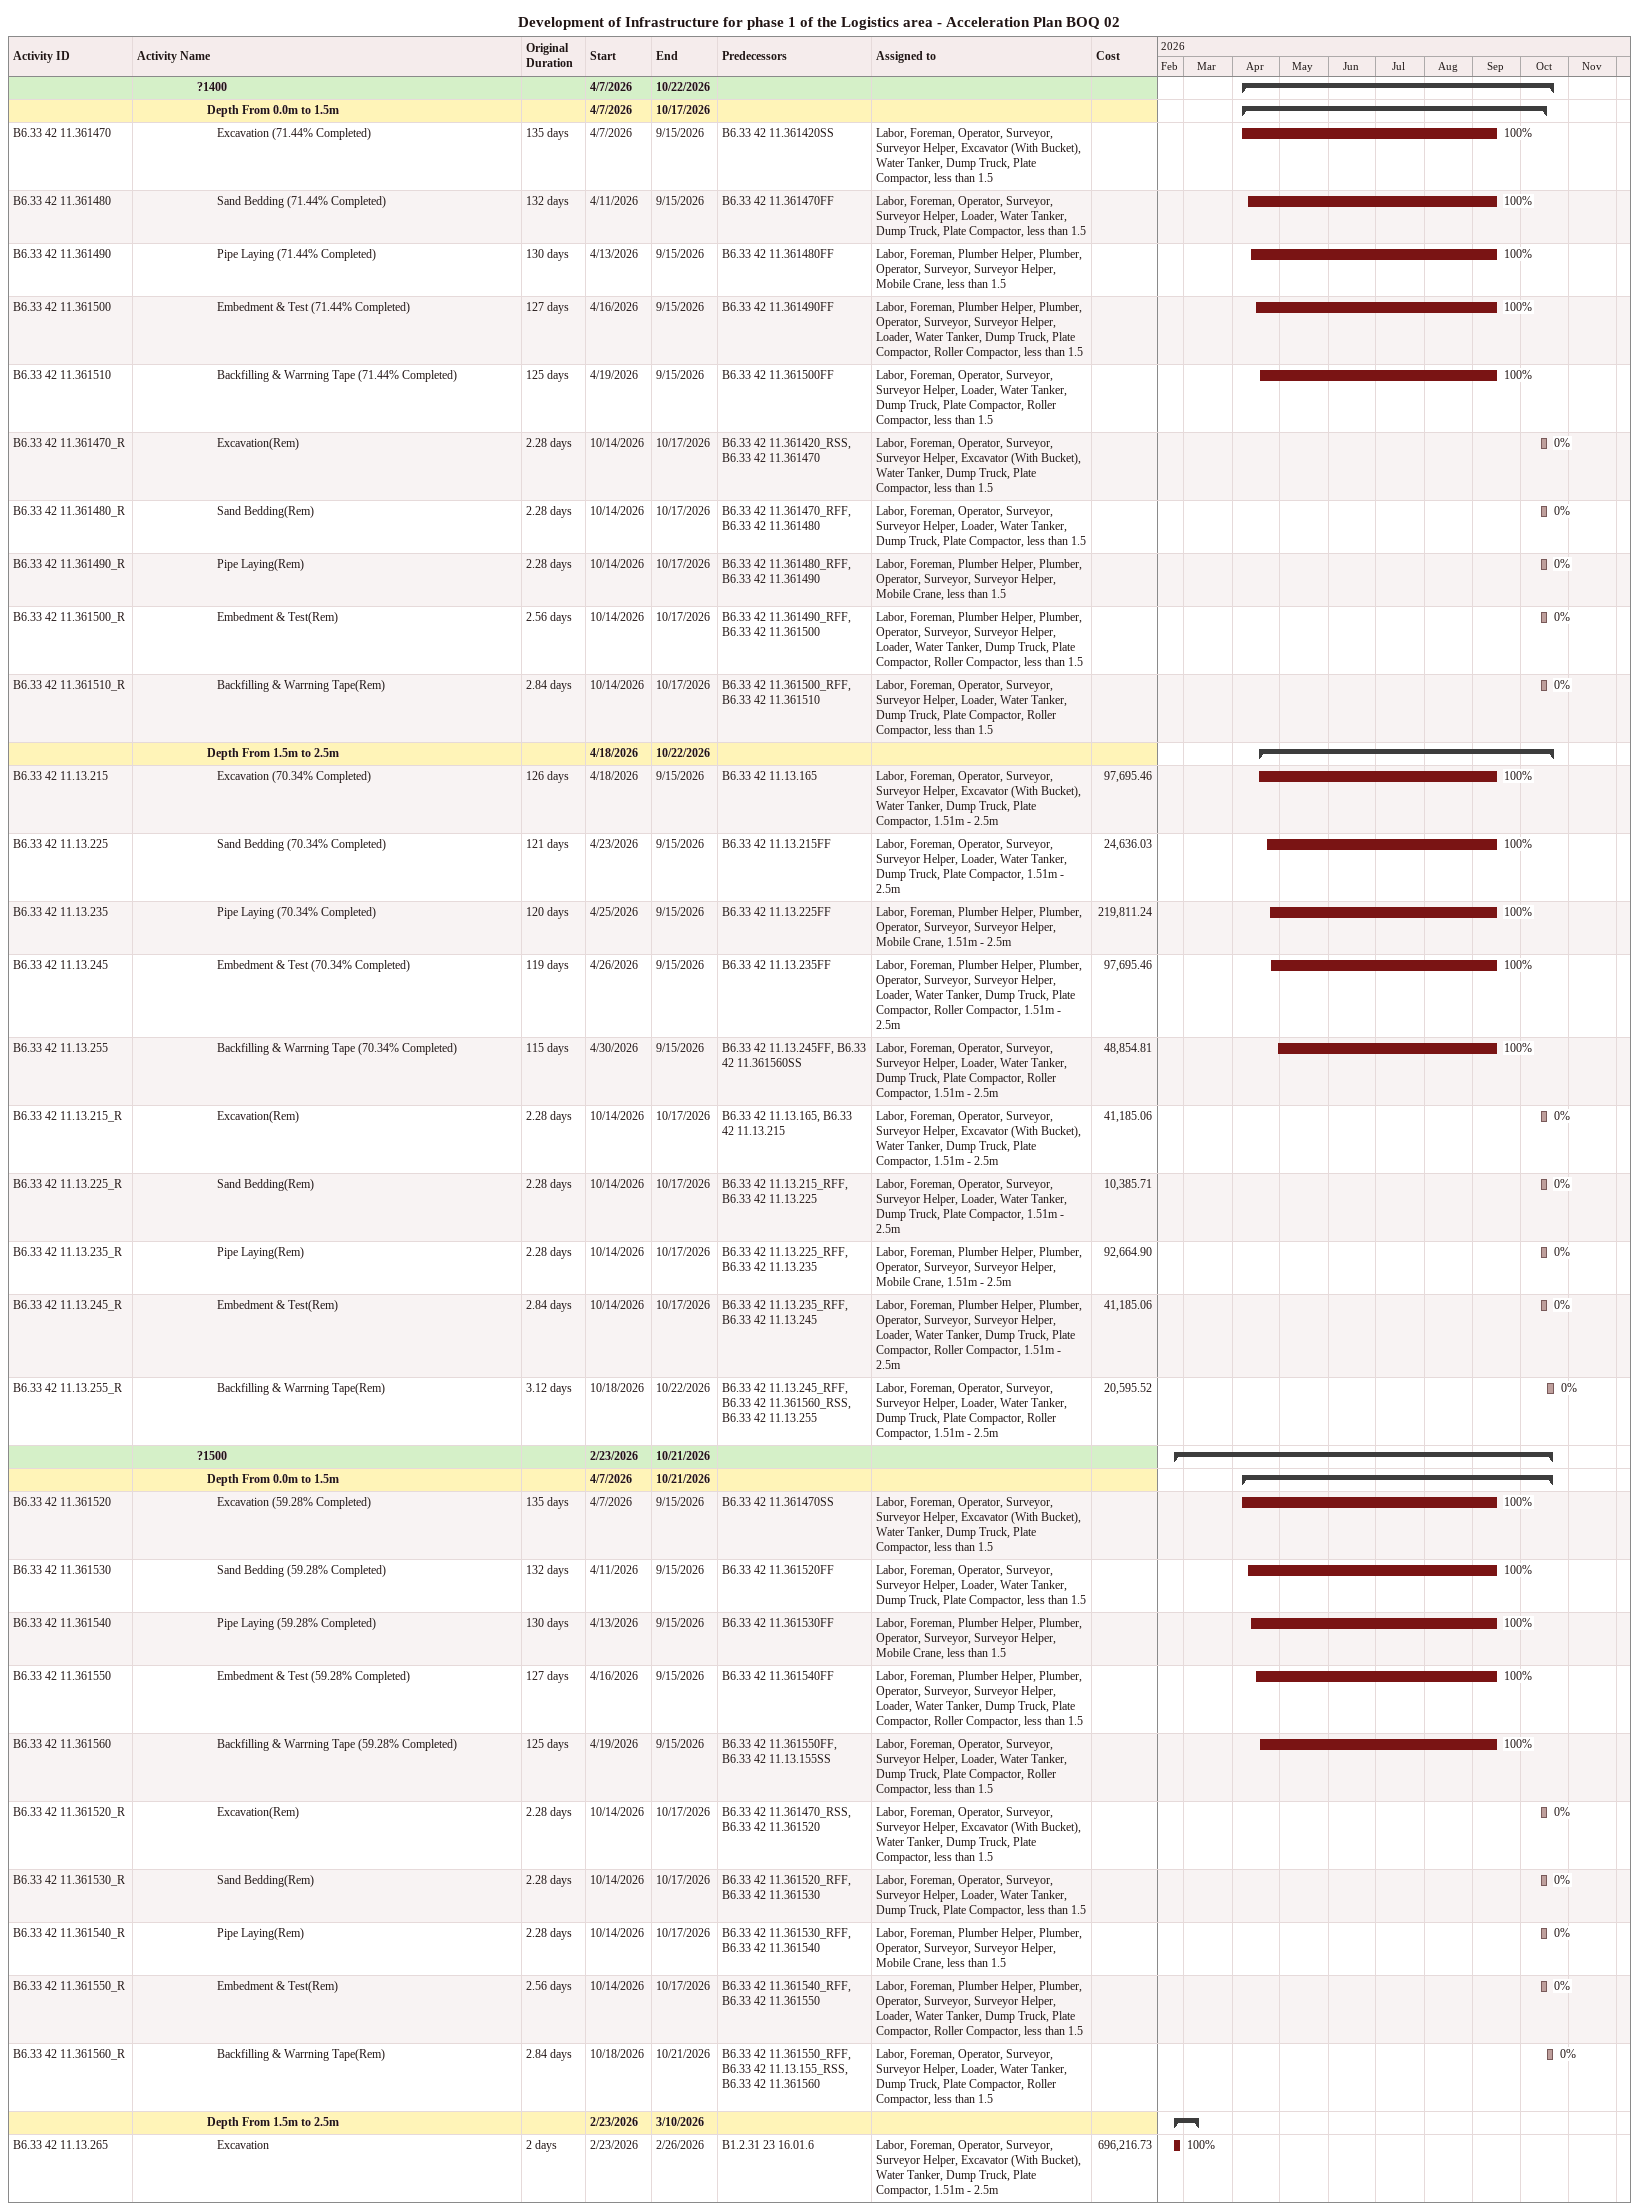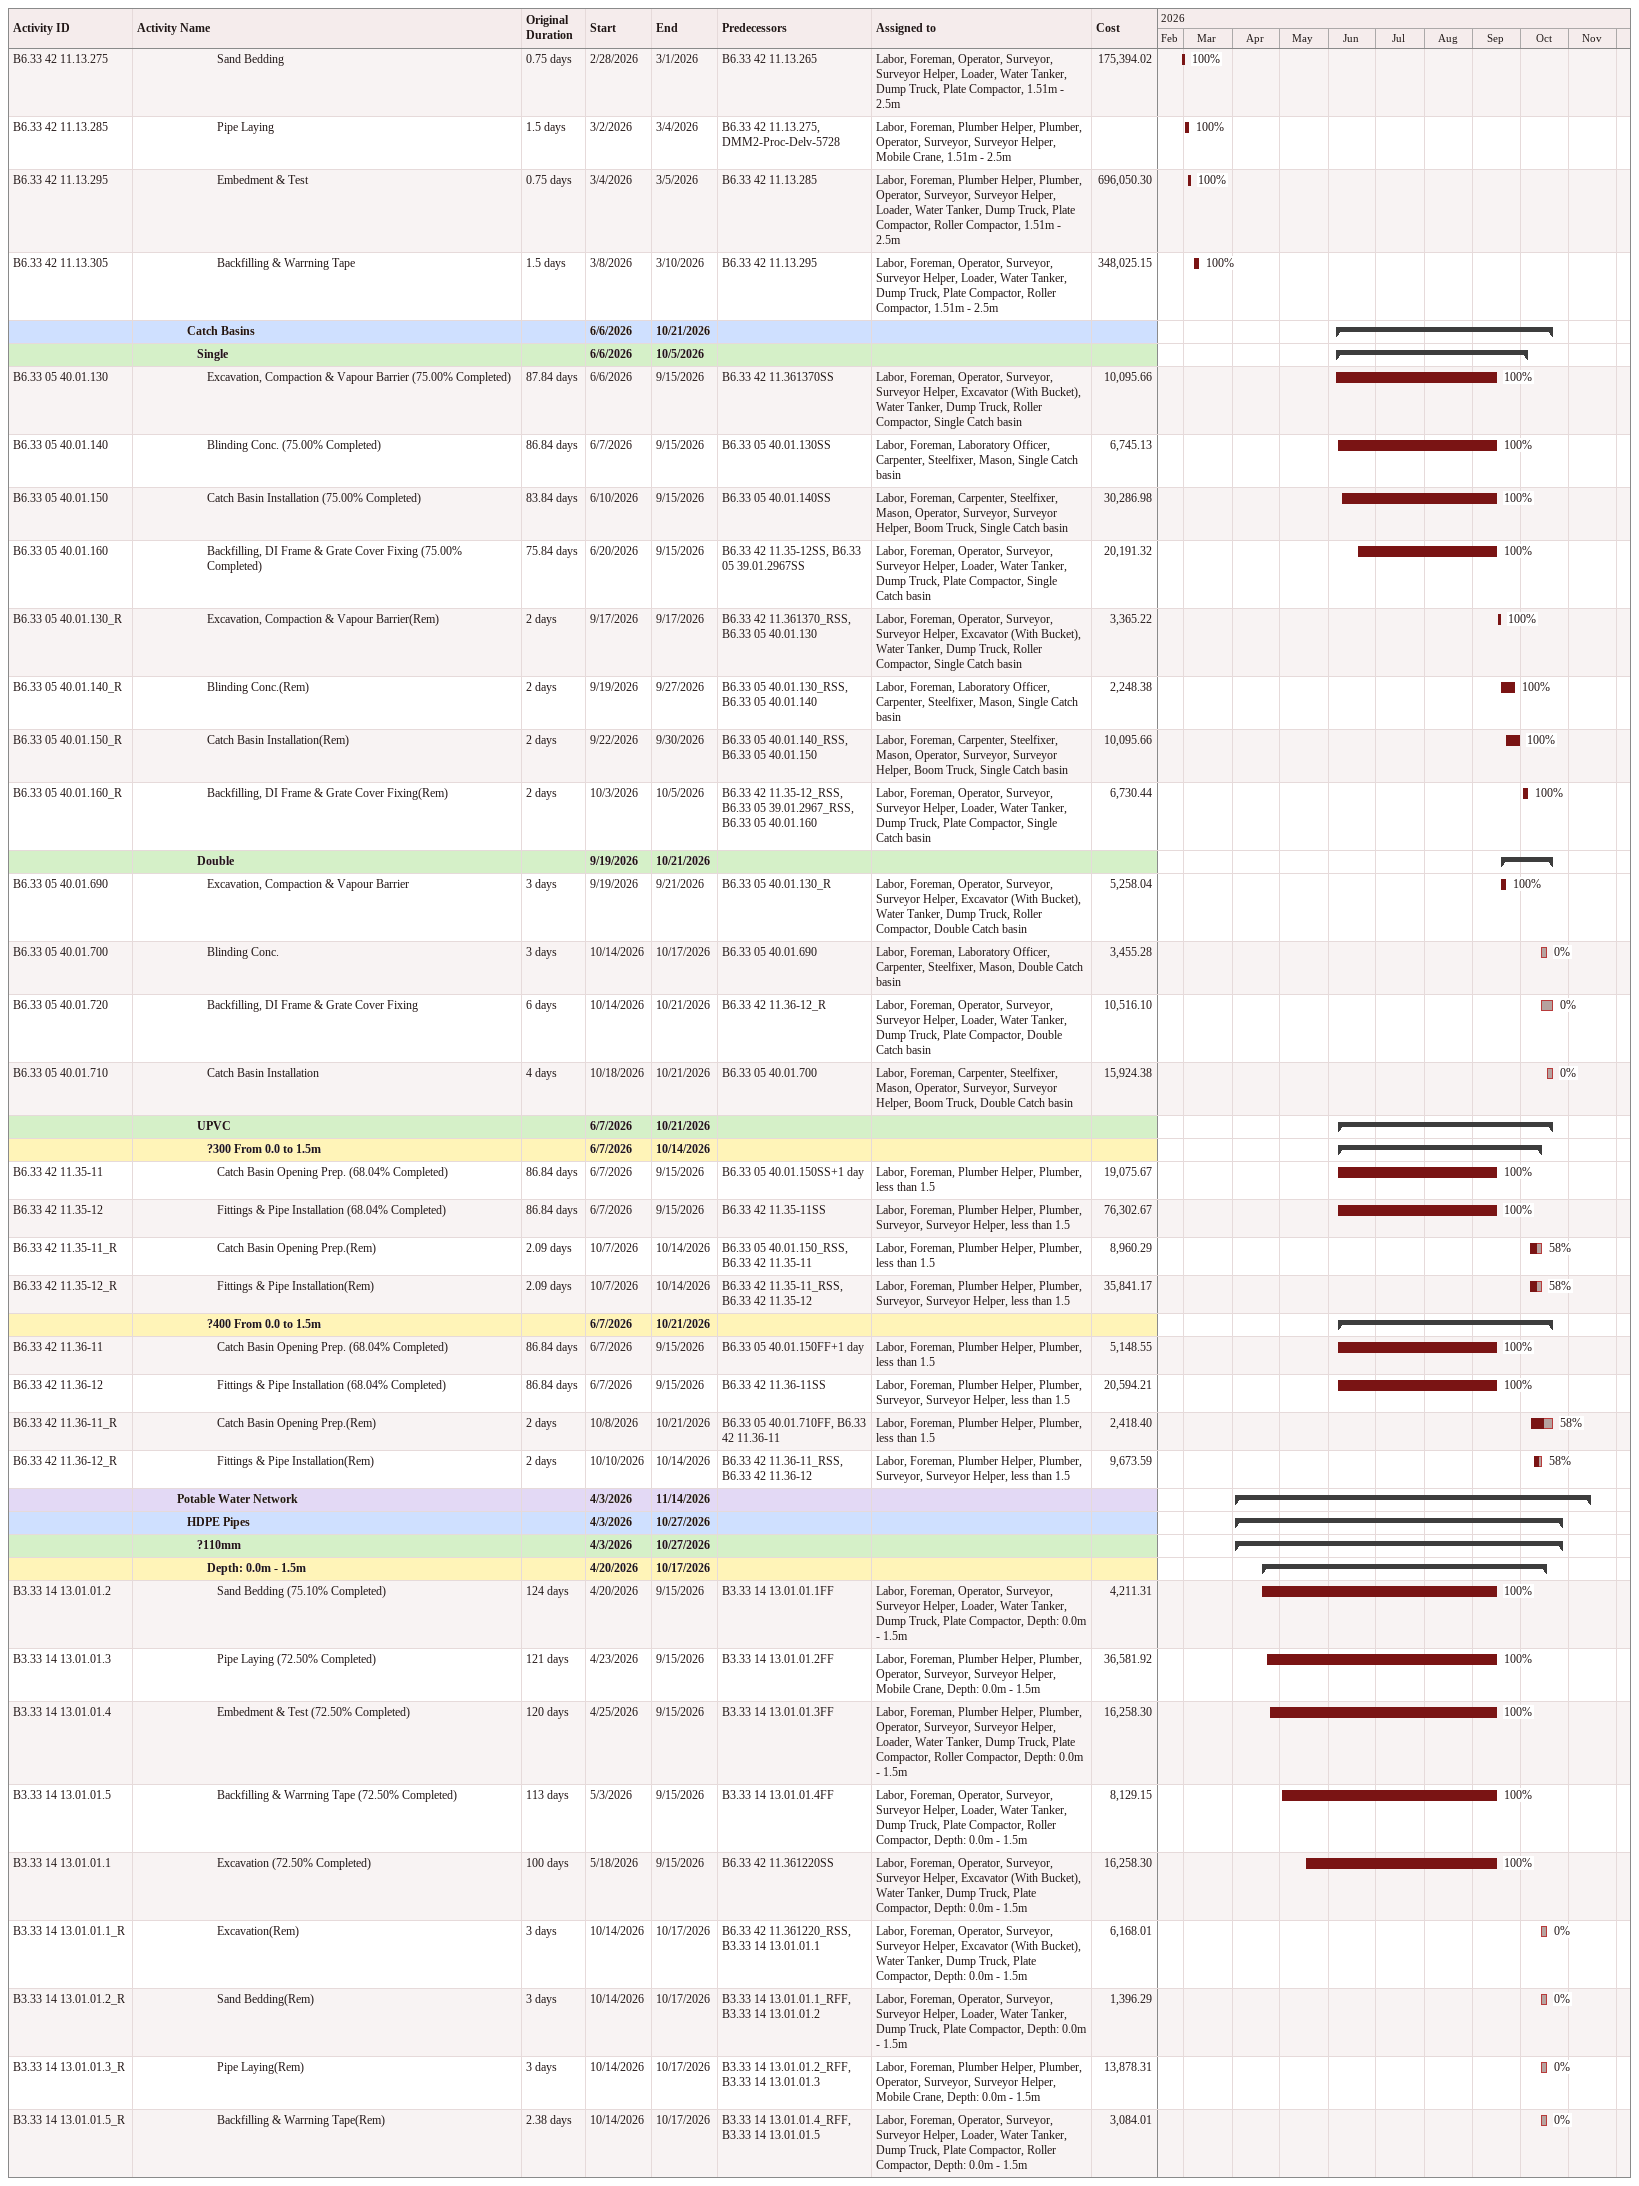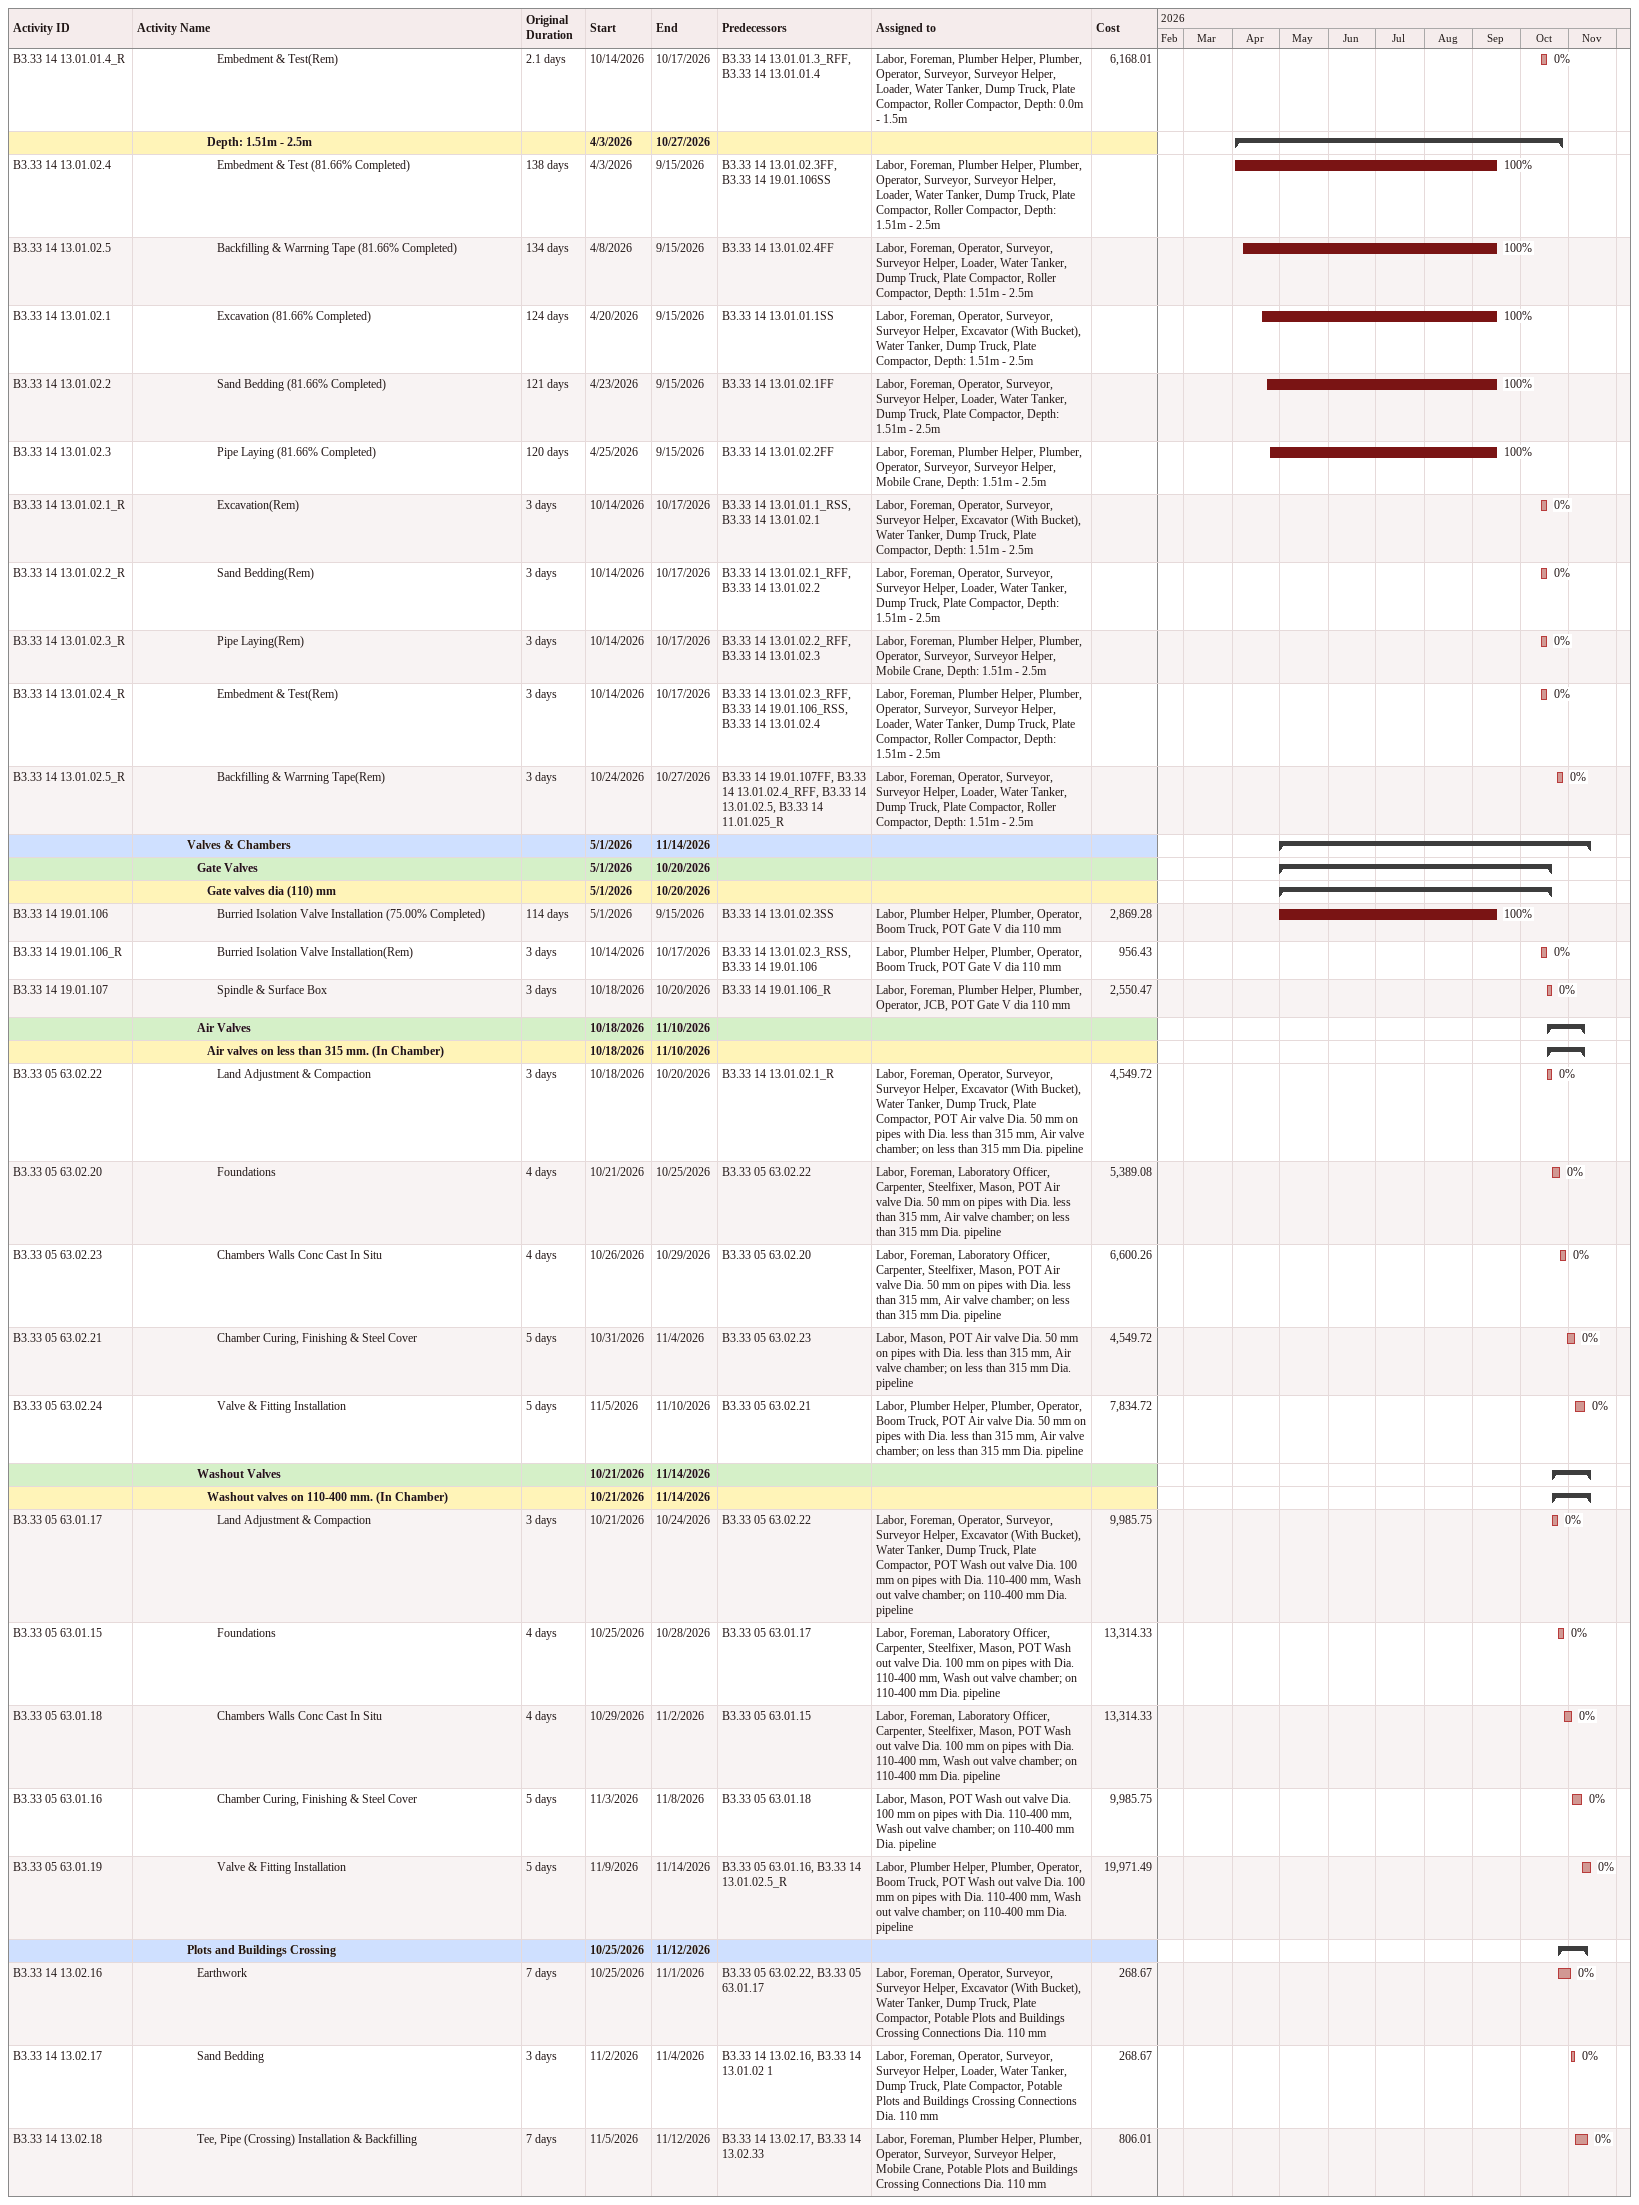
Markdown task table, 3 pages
Development of Infrastructure for phase 1 of the Logistics area - Acceleration Plan BOQ 02

| ID | Level | Task | Original duration | Start | Finish | Predecessors | Resources | % complete | Cost |
|---|---|---|---|---|---|---|---|---|---|
|  | 7 | **?1400** |  | 2026-04-07 | 2026-10-22 |  |  |  |  |
|  | 8 | **Depth From 0.0m to 1.5m** |  | 2026-04-07 | 2026-10-17 |  |  |  |  |
| B6.33 42 11.361470 | 9 | Excavation (71.44% Completed) | 135d | 2026-04-07 | 2026-09-15 | B6.33 42 11.361420SS | Labor, Foreman, Operator, Surveyor, Surveyor Helper, Excavator (With Bucket), Water Tanker, Dump Truck, Plate Compactor, less than 1.5 | 100 |  |
| B6.33 42 11.361480 | 9 | Sand Bedding (71.44% Completed) | 132d | 2026-04-11 | 2026-09-15 | B6.33 42 11.361470FF | Labor, Foreman, Operator, Surveyor, Surveyor Helper, Loader, Water Tanker, Dump Truck, Plate Compactor, less than 1.5 | 100 |  |
| B6.33 42 11.361490 | 9 | Pipe Laying (71.44% Completed) | 130d | 2026-04-13 | 2026-09-15 | B6.33 42 11.361480FF | Labor, Foreman, Plumber Helper, Plumber, Operator, Surveyor, Surveyor Helper, Mobile Crane, less than 1.5 | 100 |  |
| B6.33 42 11.361500 | 9 | Embedment & Test (71.44% Completed) | 127d | 2026-04-16 | 2026-09-15 | B6.33 42 11.361490FF | Labor, Foreman, Plumber Helper, Plumber, Operator, Surveyor, Surveyor Helper, Loader, Water Tanker, Dump Truck, Plate Compactor, Roller Compactor, less than 1.5 | 100 |  |
| B6.33 42 11.361510 | 9 | Backfilling & Warrning Tape (71.44% Completed) | 125d | 2026-04-19 | 2026-09-15 | B6.33 42 11.361500FF | Labor, Foreman, Operator, Surveyor, Surveyor Helper, Loader, Water Tanker, Dump Truck, Plate Compactor, Roller Compactor, less than 1.5 | 100 |  |
| B6.33 42 11.361470_R | 9 | Excavation(Rem) | 2.28d | 2026-10-14 | 2026-10-17 | B6.33 42 11.361420_RSS, B6.33 42 11.361470 | Labor, Foreman, Operator, Surveyor, Surveyor Helper, Excavator (With Bucket), Water Tanker, Dump Truck, Plate Compactor, less than 1.5 | 0 |  |
| B6.33 42 11.361480_R | 9 | Sand Bedding(Rem) | 2.28d | 2026-10-14 | 2026-10-17 | B6.33 42 11.361470_RFF, B6.33 42 11.361480 | Labor, Foreman, Operator, Surveyor, Surveyor Helper, Loader, Water Tanker, Dump Truck, Plate Compactor, less than 1.5 | 0 |  |
| B6.33 42 11.361490_R | 9 | Pipe Laying(Rem) | 2.28d | 2026-10-14 | 2026-10-17 | B6.33 42 11.361480_RFF, B6.33 42 11.361490 | Labor, Foreman, Plumber Helper, Plumber, Operator, Surveyor, Surveyor Helper, Mobile Crane, less than 1.5 | 0 |  |
| B6.33 42 11.361500_R | 9 | Embedment & Test(Rem) | 2.56d | 2026-10-14 | 2026-10-17 | B6.33 42 11.361490_RFF, B6.33 42 11.361500 | Labor, Foreman, Plumber Helper, Plumber, Operator, Surveyor, Surveyor Helper, Loader, Water Tanker, Dump Truck, Plate Compactor, Roller Compactor, less than 1.5 | 0 |  |
| B6.33 42 11.361510_R | 9 | Backfilling & Warrning Tape(Rem) | 2.84d | 2026-10-14 | 2026-10-17 | B6.33 42 11.361500_RFF, B6.33 42 11.361510 | Labor, Foreman, Operator, Surveyor, Surveyor Helper, Loader, Water Tanker, Dump Truck, Plate Compactor, Roller Compactor, less than 1.5 | 0 |  |
|  | 8 | **Depth From 1.5m to 2.5m** |  | 2026-04-18 | 2026-10-22 |  |  |  |  |
| B6.33 42 11.13.215 | 9 | Excavation (70.34% Completed) | 126d | 2026-04-18 | 2026-09-15 | B6.33 42 11.13.165 | Labor, Foreman, Operator, Surveyor, Surveyor Helper, Excavator (With Bucket), Water Tanker, Dump Truck, Plate Compactor, 1.51m - 2.5m | 100 | 97695.46 |
| B6.33 42 11.13.225 | 9 | Sand Bedding (70.34% Completed) | 121d | 2026-04-23 | 2026-09-15 | B6.33 42 11.13.215FF | Labor, Foreman, Operator, Surveyor, Surveyor Helper, Loader, Water Tanker, Dump Truck, Plate Compactor, 1.51m - 2.5m | 100 | 24636.03 |
| B6.33 42 11.13.235 | 9 | Pipe Laying (70.34% Completed) | 120d | 2026-04-25 | 2026-09-15 | B6.33 42 11.13.225FF | Labor, Foreman, Plumber Helper, Plumber, Operator, Surveyor, Surveyor Helper, Mobile Crane, 1.51m - 2.5m | 100 | 219811.24 |
| B6.33 42 11.13.245 | 9 | Embedment & Test (70.34% Completed) | 119d | 2026-04-26 | 2026-09-15 | B6.33 42 11.13.235FF | Labor, Foreman, Plumber Helper, Plumber, Operator, Surveyor, Surveyor Helper, Loader, Water Tanker, Dump Truck, Plate Compactor, Roller Compactor, 1.51m - 2.5m | 100 | 97695.46 |
| B6.33 42 11.13.255 | 9 | Backfilling & Warrning Tape (70.34% Completed) | 115d | 2026-04-30 | 2026-09-15 | B6.33 42 11.13.245FF, B6.33 42 11.361560SS | Labor, Foreman, Operator, Surveyor, Surveyor Helper, Loader, Water Tanker, Dump Truck, Plate Compactor, Roller Compactor, 1.51m - 2.5m | 100 | 48854.81 |
| B6.33 42 11.13.215_R | 9 | Excavation(Rem) | 2.28d | 2026-10-14 | 2026-10-17 | B6.33 42 11.13.165, B6.33 42 11.13.215 | Labor, Foreman, Operator, Surveyor, Surveyor Helper, Excavator (With Bucket), Water Tanker, Dump Truck, Plate Compactor, 1.51m - 2.5m | 0 | 41185.06 |
| B6.33 42 11.13.225_R | 9 | Sand Bedding(Rem) | 2.28d | 2026-10-14 | 2026-10-17 | B6.33 42 11.13.215_RFF, B6.33 42 11.13.225 | Labor, Foreman, Operator, Surveyor, Surveyor Helper, Loader, Water Tanker, Dump Truck, Plate Compactor, 1.51m - 2.5m | 0 | 10385.71 |
| B6.33 42 11.13.235_R | 9 | Pipe Laying(Rem) | 2.28d | 2026-10-14 | 2026-10-17 | B6.33 42 11.13.225_RFF, B6.33 42 11.13.235 | Labor, Foreman, Plumber Helper, Plumber, Operator, Surveyor, Surveyor Helper, Mobile Crane, 1.51m - 2.5m | 0 | 92664.90 |
| B6.33 42 11.13.245_R | 9 | Embedment & Test(Rem) | 2.84d | 2026-10-14 | 2026-10-17 | B6.33 42 11.13.235_RFF, B6.33 42 11.13.245 | Labor, Foreman, Plumber Helper, Plumber, Operator, Surveyor, Surveyor Helper, Loader, Water Tanker, Dump Truck, Plate Compactor, Roller Compactor, 1.51m - 2.5m | 0 | 41185.06 |
| B6.33 42 11.13.255_R | 9 | Backfilling & Warrning Tape(Rem) | 3.12d | 2026-10-18 | 2026-10-22 | B6.33 42 11.13.245_RFF, B6.33 42 11.361560_RSS, B6.33 42 11.13.255 | Labor, Foreman, Operator, Surveyor, Surveyor Helper, Loader, Water Tanker, Dump Truck, Plate Compactor, Roller Compactor, 1.51m - 2.5m | 0 | 20595.52 |
|  | 7 | **?1500** |  | 2026-02-23 | 2026-10-21 |  |  |  |  |
|  | 8 | **Depth From 0.0m to 1.5m** |  | 2026-04-07 | 2026-10-21 |  |  |  |  |
| B6.33 42 11.361520 | 9 | Excavation (59.28% Completed) | 135d | 2026-04-07 | 2026-09-15 | B6.33 42 11.361470SS | Labor, Foreman, Operator, Surveyor, Surveyor Helper, Excavator (With Bucket), Water Tanker, Dump Truck, Plate Compactor, less than 1.5 | 100 |  |
| B6.33 42 11.361530 | 9 | Sand Bedding (59.28% Completed) | 132d | 2026-04-11 | 2026-09-15 | B6.33 42 11.361520FF | Labor, Foreman, Operator, Surveyor, Surveyor Helper, Loader, Water Tanker, Dump Truck, Plate Compactor, less than 1.5 | 100 |  |
| B6.33 42 11.361540 | 9 | Pipe Laying (59.28% Completed) | 130d | 2026-04-13 | 2026-09-15 | B6.33 42 11.361530FF | Labor, Foreman, Plumber Helper, Plumber, Operator, Surveyor, Surveyor Helper, Mobile Crane, less than 1.5 | 100 |  |
| B6.33 42 11.361550 | 9 | Embedment & Test (59.28% Completed) | 127d | 2026-04-16 | 2026-09-15 | B6.33 42 11.361540FF | Labor, Foreman, Plumber Helper, Plumber, Operator, Surveyor, Surveyor Helper, Loader, Water Tanker, Dump Truck, Plate Compactor, Roller Compactor, less than 1.5 | 100 |  |
| B6.33 42 11.361560 | 9 | Backfilling & Warrning Tape (59.28% Completed) | 125d | 2026-04-19 | 2026-09-15 | B6.33 42 11.361550FF, B6.33 42 11.13.155SS | Labor, Foreman, Operator, Surveyor, Surveyor Helper, Loader, Water Tanker, Dump Truck, Plate Compactor, Roller Compactor, less than 1.5 | 100 |  |
| B6.33 42 11.361520_R | 9 | Excavation(Rem) | 2.28d | 2026-10-14 | 2026-10-17 | B6.33 42 11.361470_RSS, B6.33 42 11.361520 | Labor, Foreman, Operator, Surveyor, Surveyor Helper, Excavator (With Bucket), Water Tanker, Dump Truck, Plate Compactor, less than 1.5 | 0 |  |
| B6.33 42 11.361530_R | 9 | Sand Bedding(Rem) | 2.28d | 2026-10-14 | 2026-10-17 | B6.33 42 11.361520_RFF, B6.33 42 11.361530 | Labor, Foreman, Operator, Surveyor, Surveyor Helper, Loader, Water Tanker, Dump Truck, Plate Compactor, less than 1.5 | 0 |  |
| B6.33 42 11.361540_R | 9 | Pipe Laying(Rem) | 2.28d | 2026-10-14 | 2026-10-17 | B6.33 42 11.361530_RFF, B6.33 42 11.361540 | Labor, Foreman, Plumber Helper, Plumber, Operator, Surveyor, Surveyor Helper, Mobile Crane, less than 1.5 | 0 |  |
| B6.33 42 11.361550_R | 9 | Embedment & Test(Rem) | 2.56d | 2026-10-14 | 2026-10-17 | B6.33 42 11.361540_RFF, B6.33 42 11.361550 | Labor, Foreman, Plumber Helper, Plumber, Operator, Surveyor, Surveyor Helper, Loader, Water Tanker, Dump Truck, Plate Compactor, Roller Compactor, less than 1.5 | 0 |  |
| B6.33 42 11.361560_R | 9 | Backfilling & Warrning Tape(Rem) | 2.84d | 2026-10-18 | 2026-10-21 | B6.33 42 11.361550_RFF, B6.33 42 11.13.155_RSS, B6.33 42 11.361560 | Labor, Foreman, Operator, Surveyor, Surveyor Helper, Loader, Water Tanker, Dump Truck, Plate Compactor, Roller Compactor, less than 1.5 | 0 |  |
|  | 8 | **Depth From 1.5m to 2.5m** |  | 2026-02-23 | 2026-03-10 |  |  |  |  |
| B6.33 42 11.13.265 | 9 | Excavation | 2d | 2026-02-23 | 2026-02-26 | B1.2.31 23 16.01.6 | Labor, Foreman, Operator, Surveyor, Surveyor Helper, Excavator (With Bucket), Water Tanker, Dump Truck, Plate Compactor, 1.51m - 2.5m | 100 | 696216.73 |
| B6.33 42 11.13.275 | 9 | Sand Bedding | 0.75d | 2026-02-28 | 2026-03-01 | B6.33 42 11.13.265 | Labor, Foreman, Operator, Surveyor, Surveyor Helper, Loader, Water Tanker, Dump Truck, Plate Compactor, 1.51m - 2.5m | 100 | 175394.02 |
| B6.33 42 11.13.285 | 9 | Pipe Laying | 1.5d | 2026-03-02 | 2026-03-04 | B6.33 42 11.13.275, DMM2-Proc-Delv-5728 | Labor, Foreman, Plumber Helper, Plumber, Operator, Surveyor, Surveyor Helper, Mobile Crane, 1.51m - 2.5m | 100 |  |
| B6.33 42 11.13.295 | 9 | Embedment & Test | 0.75d | 2026-03-04 | 2026-03-05 | B6.33 42 11.13.285 | Labor, Foreman, Plumber Helper, Plumber, Operator, Surveyor, Surveyor Helper, Loader, Water Tanker, Dump Truck, Plate Compactor, Roller Compactor, 1.51m - 2.5m | 100 | 696050.30 |
| B6.33 42 11.13.305 | 9 | Backfilling & Warrning Tape | 1.5d | 2026-03-08 | 2026-03-10 | B6.33 42 11.13.295 | Labor, Foreman, Operator, Surveyor, Surveyor Helper, Loader, Water Tanker, Dump Truck, Plate Compactor, Roller Compactor, 1.51m - 2.5m | 100 | 348025.15 |
|  | 6 | **Catch Basins** |  | 2026-06-06 | 2026-10-21 |  |  |  |  |
|  | 7 | **Single** |  | 2026-06-06 | 2026-10-05 |  |  |  |  |
| B6.33 05 40.01.130 | 8 | Excavation, Compaction & Vapour Barrier (75.00% Completed) | 87.84d | 2026-06-06 | 2026-09-15 | B6.33 42 11.361370SS | Labor, Foreman, Operator, Surveyor, Surveyor Helper, Excavator (With Bucket), Water Tanker, Dump Truck, Roller Compactor, Single Catch basin | 100 | 10095.66 |
| B6.33 05 40.01.140 | 8 | Blinding Conc. (75.00% Completed) | 86.84d | 2026-06-07 | 2026-09-15 | B6.33 05 40.01.130SS | Labor, Foreman, Laboratory Officer, Carpenter, Steelfixer, Mason, Single Catch basin | 100 | 6745.13 |
| B6.33 05 40.01.150 | 8 | Catch Basin Installation (75.00% Completed) | 83.84d | 2026-06-10 | 2026-09-15 | B6.33 05 40.01.140SS | Labor, Foreman, Carpenter, Steelfixer, Mason, Operator, Surveyor, Surveyor Helper, Boom Truck, Single Catch basin | 100 | 30286.98 |
| B6.33 05 40.01.160 | 8 | Backfilling, DI Frame & Grate Cover Fixing (75.00% Completed) | 75.84d | 2026-06-20 | 2026-09-15 | B6.33 42 11.35-12SS, B6.33 05 39.01.2967SS | Labor, Foreman, Operator, Surveyor, Surveyor Helper, Loader, Water Tanker, Dump Truck, Plate Compactor, Single Catch basin | 100 | 20191.32 |
| B6.33 05 40.01.130_R | 8 | Excavation, Compaction & Vapour Barrier(Rem) | 2d | 2026-09-17 | 2026-09-17 | B6.33 42 11.361370_RSS, B6.33 05 40.01.130 | Labor, Foreman, Operator, Surveyor, Surveyor Helper, Excavator (With Bucket), Water Tanker, Dump Truck, Roller Compactor, Single Catch basin | 100 | 3365.22 |
| B6.33 05 40.01.140_R | 8 | Blinding Conc.(Rem) | 2d | 2026-09-19 | 2026-09-27 | B6.33 05 40.01.130_RSS, B6.33 05 40.01.140 | Labor, Foreman, Laboratory Officer, Carpenter, Steelfixer, Mason, Single Catch basin | 100 | 2248.38 |
| B6.33 05 40.01.150_R | 8 | Catch Basin Installation(Rem) | 2d | 2026-09-22 | 2026-09-30 | B6.33 05 40.01.140_RSS, B6.33 05 40.01.150 | Labor, Foreman, Carpenter, Steelfixer, Mason, Operator, Surveyor, Surveyor Helper, Boom Truck, Single Catch basin | 100 | 10095.66 |
| B6.33 05 40.01.160_R | 8 | Backfilling, DI Frame & Grate Cover Fixing(Rem) | 2d | 2026-10-03 | 2026-10-05 | B6.33 42 11.35-12_RSS, B6.33 05 39.01.2967_RSS, B6.33 05 40.01.160 | Labor, Foreman, Operator, Surveyor, Surveyor Helper, Loader, Water Tanker, Dump Truck, Plate Compactor, Single Catch basin | 100 | 6730.44 |
|  | 7 | **Double** |  | 2026-09-19 | 2026-10-21 |  |  |  |  |
| B6.33 05 40.01.690 | 8 | Excavation, Compaction & Vapour Barrier | 3d | 2026-09-19 | 2026-09-21 | B6.33 05 40.01.130_R | Labor, Foreman, Operator, Surveyor, Surveyor Helper, Excavator (With Bucket), Water Tanker, Dump Truck, Roller Compactor, Double Catch basin | 100 | 5258.04 |
| B6.33 05 40.01.700 | 8 | Blinding Conc. | 3d | 2026-10-14 | 2026-10-17 | B6.33 05 40.01.690 | Labor, Foreman, Laboratory Officer, Carpenter, Steelfixer, Mason, Double Catch basin | 0 | 3455.28 |
| B6.33 05 40.01.720 | 8 | Backfilling, DI Frame & Grate Cover Fixing | 6d | 2026-10-14 | 2026-10-21 | B6.33 42 11.36-12_R | Labor, Foreman, Operator, Surveyor, Surveyor Helper, Loader, Water Tanker, Dump Truck, Plate Compactor, Double Catch basin | 0 | 10516.10 |
| B6.33 05 40.01.710 | 8 | Catch Basin Installation | 4d | 2026-10-18 | 2026-10-21 | B6.33 05 40.01.700 | Labor, Foreman, Carpenter, Steelfixer, Mason, Operator, Surveyor, Surveyor Helper, Boom Truck, Double Catch basin | 0 | 15924.38 |
|  | 7 | **UPVC** |  | 2026-06-07 | 2026-10-21 |  |  |  |  |
|  | 8 | **?300 From 0.0 to 1.5m** |  | 2026-06-07 | 2026-10-14 |  |  |  |  |
| B6.33 42 11.35-11 | 9 | Catch Basin Opening Prep. (68.04% Completed) | 86.84d | 2026-06-07 | 2026-09-15 | B6.33 05 40.01.150SS+1d | Labor, Foreman, Plumber Helper, Plumber, less than 1.5 | 100 | 19075.67 |
| B6.33 42 11.35-12 | 9 | Fittings & Pipe Installation (68.04% Completed) | 86.84d | 2026-06-07 | 2026-09-15 | B6.33 42 11.35-11SS | Labor, Foreman, Plumber Helper, Plumber, Surveyor, Surveyor Helper, less than 1.5 | 100 | 76302.67 |
| B6.33 42 11.35-11_R | 9 | Catch Basin Opening Prep.(Rem) | 2.09d | 2026-10-07 | 2026-10-14 | B6.33 05 40.01.150_RSS, B6.33 42 11.35-11 | Labor, Foreman, Plumber Helper, Plumber, less than 1.5 | 58 | 8960.29 |
| B6.33 42 11.35-12_R | 9 | Fittings & Pipe Installation(Rem) | 2.09d | 2026-10-07 | 2026-10-14 | B6.33 42 11.35-11_RSS, B6.33 42 11.35-12 | Labor, Foreman, Plumber Helper, Plumber, Surveyor, Surveyor Helper, less than 1.5 | 58 | 35841.17 |
|  | 8 | **?400 From 0.0 to 1.5m** |  | 2026-06-07 | 2026-10-21 |  |  |  |  |
| B6.33 42 11.36-11 | 9 | Catch Basin Opening Prep. (68.04% Completed) | 86.84d | 2026-06-07 | 2026-09-15 | B6.33 05 40.01.150FF+1d | Labor, Foreman, Plumber Helper, Plumber, less than 1.5 | 100 | 5148.55 |
| B6.33 42 11.36-12 | 9 | Fittings & Pipe Installation (68.04% Completed) | 86.84d | 2026-06-07 | 2026-09-15 | B6.33 42 11.36-11SS | Labor, Foreman, Plumber Helper, Plumber, Surveyor, Surveyor Helper, less than 1.5 | 100 | 20594.21 |
| B6.33 42 11.36-11_R | 9 | Catch Basin Opening Prep.(Rem) | 2d | 2026-10-08 | 2026-10-21 | B6.33 05 40.01.710FF, B6.33 42 11.36-11 | Labor, Foreman, Plumber Helper, Plumber, less than 1.5 | 58 | 2418.40 |
| B6.33 42 11.36-12_R | 9 | Fittings & Pipe Installation(Rem) | 2d | 2026-10-10 | 2026-10-14 | B6.33 42 11.36-11_RSS, B6.33 42 11.36-12 | Labor, Foreman, Plumber Helper, Plumber, Surveyor, Surveyor Helper, less than 1.5 | 58 | 9673.59 |
|  | 5 | **Potable Water Network** |  | 2026-04-03 | 2026-11-14 |  |  |  |  |
|  | 6 | **HDPE Pipes** |  | 2026-04-03 | 2026-10-27 |  |  |  |  |
|  | 7 | **?110mm** |  | 2026-04-03 | 2026-10-27 |  |  |  |  |
|  | 8 | **Depth: 0.0m - 1.5m** |  | 2026-04-20 | 2026-10-17 |  |  |  |  |
| B3.33 14 13.01.01.2 | 9 | Sand Bedding (75.10% Completed) | 124d | 2026-04-20 | 2026-09-15 | B3.33 14 13.01.01.1FF | Labor, Foreman, Operator, Surveyor, Surveyor Helper, Loader, Water Tanker, Dump Truck, Plate Compactor, Depth: 0.0m - 1.5m | 100 | 4211.31 |
| B3.33 14 13.01.01.3 | 9 | Pipe Laying (72.50% Completed) | 121d | 2026-04-23 | 2026-09-15 | B3.33 14 13.01.01.2FF | Labor, Foreman, Plumber Helper, Plumber, Operator, Surveyor, Surveyor Helper, Mobile Crane, Depth: 0.0m - 1.5m | 100 | 36581.92 |
| B3.33 14 13.01.01.4 | 9 | Embedment & Test (72.50% Completed) | 120d | 2026-04-25 | 2026-09-15 | B3.33 14 13.01.01.3FF | Labor, Foreman, Plumber Helper, Plumber, Operator, Surveyor, Surveyor Helper, Loader, Water Tanker, Dump Truck, Plate Compactor, Roller Compactor, Depth: 0.0m - 1.5m | 100 | 16258.30 |
| B3.33 14 13.01.01.5 | 9 | Backfilling & Warrning Tape (72.50% Completed) | 113d | 2026-05-03 | 2026-09-15 | B3.33 14 13.01.01.4FF | Labor, Foreman, Operator, Surveyor, Surveyor Helper, Loader, Water Tanker, Dump Truck, Plate Compactor, Roller Compactor, Depth: 0.0m - 1.5m | 100 | 8129.15 |
| B3.33 14 13.01.01.1 | 9 | Excavation (72.50% Completed) | 100d | 2026-05-18 | 2026-09-15 | B6.33 42 11.361220SS | Labor, Foreman, Operator, Surveyor, Surveyor Helper, Excavator (With Bucket), Water Tanker, Dump Truck, Plate Compactor, Depth: 0.0m - 1.5m | 100 | 16258.30 |
| B3.33 14 13.01.01.1_R | 9 | Excavation(Rem) | 3d | 2026-10-14 | 2026-10-17 | B6.33 42 11.361220_RSS, B3.33 14 13.01.01.1 | Labor, Foreman, Operator, Surveyor, Surveyor Helper, Excavator (With Bucket), Water Tanker, Dump Truck, Plate Compactor, Depth: 0.0m - 1.5m | 0 | 6168.01 |
| B3.33 14 13.01.01.2_R | 9 | Sand Bedding(Rem) | 3d | 2026-10-14 | 2026-10-17 | B3.33 14 13.01.01.1_RFF, B3.33 14 13.01.01.2 | Labor, Foreman, Operator, Surveyor, Surveyor Helper, Loader, Water Tanker, Dump Truck, Plate Compactor, Depth: 0.0m - 1.5m | 0 | 1396.29 |
| B3.33 14 13.01.01.3_R | 9 | Pipe Laying(Rem) | 3d | 2026-10-14 | 2026-10-17 | B3.33 14 13.01.01.2_RFF, B3.33 14 13.01.01.3 | Labor, Foreman, Plumber Helper, Plumber, Operator, Surveyor, Surveyor Helper, Mobile Crane, Depth: 0.0m - 1.5m | 0 | 13878.31 |
| B3.33 14 13.01.01.5_R | 9 | Backfilling & Warrning Tape(Rem) | 2.38d | 2026-10-14 | 2026-10-17 | B3.33 14 13.01.01.4_RFF, B3.33 14 13.01.01.5 | Labor, Foreman, Operator, Surveyor, Surveyor Helper, Loader, Water Tanker, Dump Truck, Plate Compactor, Roller Compactor, Depth: 0.0m - 1.5m | 0 | 3084.01 |
| B3.33 14 13.01.01.4_R | 9 | Embedment & Test(Rem) | 2.1d | 2026-10-14 | 2026-10-17 | B3.33 14 13.01.01.3_RFF, B3.33 14 13.01.01.4 | Labor, Foreman, Plumber Helper, Plumber, Operator, Surveyor, Surveyor Helper, Loader, Water Tanker, Dump Truck, Plate Compactor, Roller Compactor, Depth: 0.0m - 1.5m | 0 | 6168.01 |
|  | 8 | **Depth: 1.51m - 2.5m** |  | 2026-04-03 | 2026-10-27 |  |  |  |  |
| B3.33 14 13.01.02.4 | 9 | Embedment & Test (81.66% Completed) | 138d | 2026-04-03 | 2026-09-15 | B3.33 14 13.01.02.3FF, B3.33 14 19.01.106SS | Labor, Foreman, Plumber Helper, Plumber, Operator, Surveyor, Surveyor Helper, Loader, Water Tanker, Dump Truck, Plate Compactor, Roller Compactor, Depth: 1.51m - 2.5m | 100 |  |
| B3.33 14 13.01.02.5 | 9 | Backfilling & Warrning Tape (81.66% Completed) | 134d | 2026-04-08 | 2026-09-15 | B3.33 14 13.01.02.4FF | Labor, Foreman, Operator, Surveyor, Surveyor Helper, Loader, Water Tanker, Dump Truck, Plate Compactor, Roller Compactor, Depth: 1.51m - 2.5m | 100 |  |
| B3.33 14 13.01.02.1 | 9 | Excavation (81.66% Completed) | 124d | 2026-04-20 | 2026-09-15 | B3.33 14 13.01.01.1SS | Labor, Foreman, Operator, Surveyor, Surveyor Helper, Excavator (With Bucket), Water Tanker, Dump Truck, Plate Compactor, Depth: 1.51m - 2.5m | 100 |  |
| B3.33 14 13.01.02.2 | 9 | Sand Bedding (81.66% Completed) | 121d | 2026-04-23 | 2026-09-15 | B3.33 14 13.01.02.1FF | Labor, Foreman, Operator, Surveyor, Surveyor Helper, Loader, Water Tanker, Dump Truck, Plate Compactor, Depth: 1.51m - 2.5m | 100 |  |
| B3.33 14 13.01.02.3 | 9 | Pipe Laying (81.66% Completed) | 120d | 2026-04-25 | 2026-09-15 | B3.33 14 13.01.02.2FF | Labor, Foreman, Plumber Helper, Plumber, Operator, Surveyor, Surveyor Helper, Mobile Crane, Depth: 1.51m - 2.5m | 100 |  |
| B3.33 14 13.01.02.1_R | 9 | Excavation(Rem) | 3d | 2026-10-14 | 2026-10-17 | B3.33 14 13.01.01.1_RSS, B3.33 14 13.01.02.1 | Labor, Foreman, Operator, Surveyor, Surveyor Helper, Excavator (With Bucket), Water Tanker, Dump Truck, Plate Compactor, Depth: 1.51m - 2.5m | 0 |  |
| B3.33 14 13.01.02.2_R | 9 | Sand Bedding(Rem) | 3d | 2026-10-14 | 2026-10-17 | B3.33 14 13.01.02.1_RFF, B3.33 14 13.01.02.2 | Labor, Foreman, Operator, Surveyor, Surveyor Helper, Loader, Water Tanker, Dump Truck, Plate Compactor, Depth: 1.51m - 2.5m | 0 |  |
| B3.33 14 13.01.02.3_R | 9 | Pipe Laying(Rem) | 3d | 2026-10-14 | 2026-10-17 | B3.33 14 13.01.02.2_RFF, B3.33 14 13.01.02.3 | Labor, Foreman, Plumber Helper, Plumber, Operator, Surveyor, Surveyor Helper, Mobile Crane, Depth: 1.51m - 2.5m | 0 |  |
| B3.33 14 13.01.02.4_R | 9 | Embedment & Test(Rem) | 3d | 2026-10-14 | 2026-10-17 | B3.33 14 13.01.02.3_RFF, B3.33 14 19.01.106_RSS, B3.33 14 13.01.02.4 | Labor, Foreman, Plumber Helper, Plumber, Operator, Surveyor, Surveyor Helper, Loader, Water Tanker, Dump Truck, Plate Compactor, Roller Compactor, Depth: 1.51m - 2.5m | 0 |  |
| B3.33 14 13.01.02.5_R | 9 | Backfilling & Warrning Tape(Rem) | 3d | 2026-10-24 | 2026-10-27 | B3.33 14 19.01.107FF, B3.33 14 13.01.02.4_RFF, B3.33 14 13.01.02.5, B3.33 14 11.01.025_R | Labor, Foreman, Operator, Surveyor, Surveyor Helper, Loader, Water Tanker, Dump Truck, Plate Compactor, Roller Compactor, Depth: 1.51m - 2.5m | 0 |  |
|  | 6 | **Valves & Chambers** |  | 2026-05-01 | 2026-11-14 |  |  |  |  |
|  | 7 | **Gate Valves** |  | 2026-05-01 | 2026-10-20 |  |  |  |  |
|  | 8 | **Gate valves dia (110) mm** |  | 2026-05-01 | 2026-10-20 |  |  |  |  |
| B3.33 14 19.01.106 | 9 | Burried Isolation Valve Installation (75.00% Completed) | 114d | 2026-05-01 | 2026-09-15 | B3.33 14 13.01.02.3SS | Labor, Plumber Helper, Plumber, Operator, Boom Truck, POT Gate V dia 110 mm | 100 | 2869.28 |
| B3.33 14 19.01.106_R | 9 | Burried Isolation Valve Installation(Rem) | 3d | 2026-10-14 | 2026-10-17 | B3.33 14 13.01.02.3_RSS, B3.33 14 19.01.106 | Labor, Plumber Helper, Plumber, Operator, Boom Truck, POT Gate V dia 110 mm | 0 | 956.43 |
| B3.33 14 19.01.107 | 9 | Spindle & Surface Box | 3d | 2026-10-18 | 2026-10-20 | B3.33 14 19.01.106_R | Labor, Foreman, Plumber Helper, Plumber, Operator, JCB, POT Gate V dia 110 mm | 0 | 2550.47 |
|  | 7 | **Air Valves** |  | 2026-10-18 | 2026-11-10 |  |  |  |  |
|  | 8 | **Air valves on less than 315 mm. (In Chamber)** |  | 2026-10-18 | 2026-11-10 |  |  |  |  |
| B3.33 05 63.02.22 | 9 | Land Adjustment & Compaction | 3d | 2026-10-18 | 2026-10-20 | B3.33 14 13.01.02.1_R | Labor, Foreman, Operator, Surveyor, Surveyor Helper, Excavator (With Bucket), Water Tanker, Dump Truck, Plate Compactor, POT Air valve Dia. 50 mm on pipes with Dia. less than 315 mm, Air valve chamber; on less than 315 mm Dia. pipeline | 0 | 4549.72 |
| B3.33 05 63.02.20 | 9 | Foundations | 4d | 2026-10-21 | 2026-10-25 | B3.33 05 63.02.22 | Labor, Foreman, Laboratory Officer, Carpenter, Steelfixer, Mason, POT Air valve Dia. 50 mm on pipes with Dia. less than 315 mm, Air valve chamber; on less than 315 mm Dia. pipeline | 0 | 5389.08 |
| B3.33 05 63.02.23 | 9 | Chambers Walls Conc Cast In Situ | 4d | 2026-10-26 | 2026-10-29 | B3.33 05 63.02.20 | Labor, Foreman, Laboratory Officer, Carpenter, Steelfixer, Mason, POT Air valve Dia. 50 mm on pipes with Dia. less than 315 mm, Air valve chamber; on less than 315 mm Dia. pipeline | 0 | 6600.26 |
| B3.33 05 63.02.21 | 9 | Chamber Curing, Finishing & Steel Cover | 5d | 2026-10-31 | 2026-11-04 | B3.33 05 63.02.23 | Labor, Mason, POT Air valve Dia. 50 mm on pipes with Dia. less than 315 mm, Air valve chamber; on less than 315 mm Dia. pipeline | 0 | 4549.72 |
| B3.33 05 63.02.24 | 9 | Valve & Fitting Installation | 5d | 2026-11-05 | 2026-11-10 | B3.33 05 63.02.21 | Labor, Plumber Helper, Plumber, Operator, Boom Truck, POT Air valve Dia. 50 mm on pipes with Dia. less than 315 mm, Air valve chamber; on less than 315 mm Dia. pipeline | 0 | 7834.72 |
|  | 7 | **Washout Valves** |  | 2026-10-21 | 2026-11-14 |  |  |  |  |
|  | 8 | **Washout valves on 110-400 mm. (In Chamber)** |  | 2026-10-21 | 2026-11-14 |  |  |  |  |
| B3.33 05 63.01.17 | 9 | Land Adjustment & Compaction | 3d | 2026-10-21 | 2026-10-24 | B3.33 05 63.02.22 | Labor, Foreman, Operator, Surveyor, Surveyor Helper, Excavator (With Bucket), Water Tanker, Dump Truck, Plate Compactor, POT Wash out valve Dia. 100 mm on pipes with Dia. 110-400 mm, Wash out valve chamber; on 110-400 mm Dia. pipeline | 0 | 9985.75 |
| B3.33 05 63.01.15 | 9 | Foundations | 4d | 2026-10-25 | 2026-10-28 | B3.33 05 63.01.17 | Labor, Foreman, Laboratory Officer, Carpenter, Steelfixer, Mason, POT Wash out valve Dia. 100 mm on pipes with Dia. 110-400 mm, Wash out valve chamber; on 110-400 mm Dia. pipeline | 0 | 13314.33 |
| B3.33 05 63.01.18 | 9 | Chambers Walls Conc Cast In Situ | 4d | 2026-10-29 | 2026-11-02 | B3.33 05 63.01.15 | Labor, Foreman, Laboratory Officer, Carpenter, Steelfixer, Mason, POT Wash out valve Dia. 100 mm on pipes with Dia. 110-400 mm, Wash out valve chamber; on 110-400 mm Dia. pipeline | 0 | 13314.33 |
| B3.33 05 63.01.16 | 9 | Chamber Curing, Finishing & Steel Cover | 5d | 2026-11-03 | 2026-11-08 | B3.33 05 63.01.18 | Labor, Mason, POT Wash out valve Dia. 100 mm on pipes with Dia. 110-400 mm, Wash out valve chamber; on 110-400 mm Dia. pipeline | 0 | 9985.75 |
| B3.33 05 63.01.19 | 9 | Valve & Fitting Installation | 5d | 2026-11-09 | 2026-11-14 | B3.33 05 63.01.16, B3.33 14 13.01.02.5_R | Labor, Plumber Helper, Plumber, Operator, Boom Truck, POT Wash out valve Dia. 100 mm on pipes with Dia. 110-400 mm, Wash out valve chamber; on 110-400 mm Dia. pipeline | 0 | 19971.49 |
|  | 6 | **Plots and Buildings Crossing** |  | 2026-10-25 | 2026-11-12 |  |  |  |  |
| B3.33 14 13.02.16 | 7 | Earthwork | 7d | 2026-10-25 | 2026-11-01 | B3.33 05 63.02.22, B3.33 05 63.01.17 | Labor, Foreman, Operator, Surveyor, Surveyor Helper, Excavator (With Bucket), Water Tanker, Dump Truck, Plate Compactor, Potable Plots and Buildings Crossing Connections Dia. 110 mm | 0 | 268.67 |
| B3.33 14 13.02.17 | 7 | Sand Bedding | 3d | 2026-11-02 | 2026-11-04 | B3.33 14 13.02.16, B3.33 14 13.01.02 1 | Labor, Foreman, Operator, Surveyor, Surveyor Helper, Loader, Water Tanker, Dump Truck, Plate Compactor, Potable Plots and Buildings Crossing Connections Dia. 110 mm | 0 | 268.67 |
| B3.33 14 13.02.18 | 7 | Tee, Pipe (Crossing) Installation & Backfilling | 7d | 2026-11-05 | 2026-11-12 | B3.33 14 13.02.17, B3.33 14 13.02.33 | Labor, Foreman, Plumber Helper, Plumber, Operator, Surveyor, Surveyor Helper, Mobile Crane, Potable Plots and Buildings Crossing Connections Dia. 110 mm | 0 | 806.01 |
